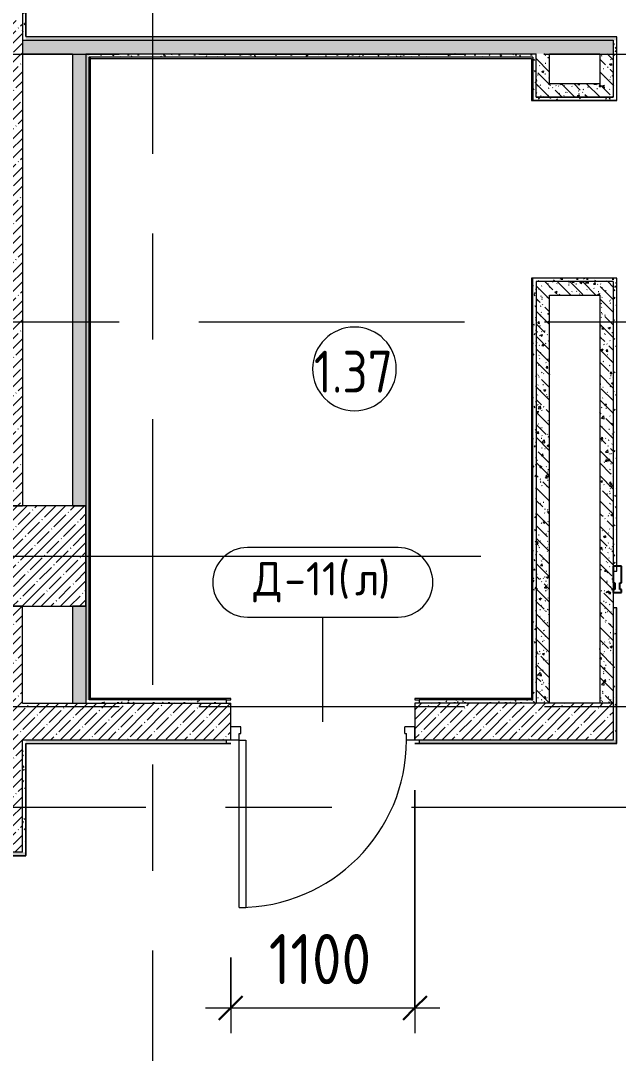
# Model space of a CAD drawing. Header units: millimetres. Extents: x 35848 to 85156, y -2706 to 28205.
# Drawn here: x 42370 to 45941, y 9028 to 15200 of the extents above; entities that cross this region are included whole.
import ezdxf

# ---------------------------------------------------------------- set-up
doc = ezdxf.new("R2010")
doc.units = ezdxf.units.MM
doc.linetypes.add('Осевая', pattern=[3175, 635, -476.25, 1587.5, -476.25])
for name, color, linetype, lineweight in [('A-ANNO-DIMS', 7, 'Continuous', 9), ('A-ANNO-DIMS-100', 7, 'Continuous', 9), ('A-AREA-IDEN', 7, 'Continuous', 9), ('A-DOOR-IDEN', 7, 'Continuous', 9), ('A-GLAZ-CWMG', 7, 'Continuous', 9), ('A-GLAZ-CWMG-1', 7, 'Continuous', 25), ('A-WALL', 7, 'Continuous', 9), ('I-WALL', 7, 'Continuous', 9), ('S-COLS', 7, 'Continuous', 9), ('Оси', 7, 'Continuous', 9), ('Оси-2', 7, 'Осевая', 9)]:
    doc.layers.add(name, color=color, linetype=linetype, lineweight=lineweight)
for name, color, linetype, lineweight, true_color in [('A-DOOR-1', 1, 'Continuous', 9, 0xff0000), ('A-DOOR-2', 1, 'Continuous', 13, 0xff0000), ('A-DOOR-FRAM-1', 1, 'Continuous', 13, 0xff0000), ('A-WALL-1', 7, 'Continuous', 9, 0x3c3c3c), ('A-WALL-FNSH-1', 7, 'Continuous', 9, 0x3c3c3c)]:
    doc.layers.add(name, color=color, linetype=linetype, lineweight=lineweight, true_color=true_color)
doc.styles.add('GOST Common', font='GOST_Common.ttf', dxfattribs={"height": 200})
doc.styles.add('GOST Common_1', font='GOST_Common.ttf', dxfattribs={"width": 0.9, "height": 250})
doc.styles.add('GOST Common_2', font='GOST_Common.ttf', dxfattribs={"width": 0.9, "height": 300})
doc.dimstyles.new('ADSK_Основной_3_0_окр_', dxfattribs={"dimscale": 304.8, "dimtxt": 301.714499, "dimasz": 0.463911, "dimexe": 0.492126, "dimexo": 0.984252, "dimgap": 0.164042, "dimtad": 1, "dimdec": 0, "dimrnd": 10, "dimdsep": 46, "dimtxsty": 'GOST Common_2', "dimblk1": 'OBLIQUE', "dimblk2": 'OBLIQUE', "dimsah": 1, "dimcen": 0.09, "dimdle": 0.492126, "dimazin": 0, "dimtfac": 1, "dimtdec": 4, "dimtix": 1, "dimtmove": 0, "dimatfit": 3, "dimfxl": 1, "dimtvp": 1, "dimtolj": 1, "dimtzin": 0, "dimlwd": 9, "dimlwe": 9, "dimarcsym": 2})
pattern_1 = [(45, (0, 0), (-57.02463, 57.02463), []), (45, (57.025, 0), (-57.02463, 57.02463), [100.806, -20.161, 3.353, -16.808])]
pattern_2 = [(135, (0, 0), (-75.43415, -75.43415), [106.68, -17.78, 3.556, -17.78]), (135, (0, 75.39), (-75.43415, -75.43415), []), (50, (0, 0), (127.52922, -11.15758), [13.335, -146.685]), (355, (0, 0), (-24.66966, 133.74002), [10.668, -117.348]), (100.451, (10.63, -0.93), (102.85973, 122.58178), [11.333, -124.663]), (46.184, (0, 35.56), (189.75516, -29.43036), [20.002, -220.027]), (96.636, (15.81, 33.1), (166.1822, 173.1996), [17, -186.995]), (351.184, (0, 35.56), (166.1839, 173.1976), [16.002, -176.022]), (21, (17.78, 26.67), (106.13027, -71.58603), [13.335, -146.685]), (326, (17.78, 26.67), (43.26188, 128.93175), [10.668, -117.348]), (71.451, (26.62, 20.7), (149.39198, 57.34505), [11.333, -124.663]), (37.5, (0, 0), (2.16223, 59.188357), [3.353, -112.573, 3.353, -115.773, -117.793]), (37.5, (0, 0), (2.16223, 59.188357), [-235.052, 3.353, -114.44]), (7.5, (0, 0), (46.77386, 70.12615), [3.353, -64.567, 3.353, -109.906, -44.894]), (7.5, (0, 0), (46.77386, 70.12615), [-181.178, 3.353, -41.542]), (327.5, (-39.65, 0), (94.91367, -4.010093), [3.353, -41.097, 3.353, -135.331, -184.023]), (327.5, (-39.65, 0), (94.91367, -4.010093), [-183.134, 3.353, -180.67]), (317.5, (-57.43, 0), (103.69057, 17.79882), [3.353, -54.432, 3.353, -88.748, -130.683]), (317.5, (-57.43, 0), (103.69057, 17.79882), [-149.885, 3.353, -127.33])]
pattern_3 = [(0, (0, 0), (121.92, 30.48), [10.058, -81.382, 10.058, -81.382, -487.68]), (0, (0, 0), (121.92, 30.48), [-182.88, 10.058, -172.822, 10.058, -81.382, -213.36]), (0, (0, 0), (121.92, 30.48), [-457.2, 10.058, -50.902, 10.058, -142.342]), (120, (45.72, 15.24), (-87.356454, 90.345817), [10.058, -81.382, 10.058, -81.382, -487.68]), (120, (45.72, 15.24), (-87.356454, 90.345817), [-182.88, 10.058, -172.822, 10.058, -81.382, -213.36]), (120, (45.72, 15.24), (-87.356454, 90.345817), [-457.2, 10.058, -50.902, 10.058, -142.342]), (240, (60.96, 76.2), (-34.563546, -120.825817), [10.058, -81.382, 10.058, -81.382, -487.68]), (240, (60.96, 76.2), (-34.563546, -120.825817), [-182.88, 10.058, -172.822, 10.058, -81.382, -213.36]), (240, (60.96, 76.2), (-34.563546, -120.825817), [-457.2, 10.058, -50.902, 10.058, -142.342])]

# ---------------------------------------------------------------- blocks, each defined once
blk = doc.blocks.new('110_Дверь_СКБ_1Ст_Внутренняя1 - Д-11 1100x2100h_кладовые _все__ коридор _между помещениями блока столовой__ моечные _все_-32089417-План заполнения и маркировки дверных проемов 1 этажа в осях 12-23')
at = {"layer": 'A-DOOR-1'}
blk.add_arc((512.5, 110), 1000, 90, 180, dxfattribs=at)
at = {"layer": 'A-DOOR-2'}
for p, q in [((512.5, 1110), (472.5, 1110)), ((472.5, 110), (472.5, 1110)), ((512.5, 1110), (512.5, 110)), ((512.5, 110), (472.5, 110))]:
    blk.add_line(p, q, dxfattribs=at)
at = {"layer": 'A-DOOR-FRAM-1'}
for p, q in [((-537.5, 110), (-537.5, 30)), ((-537.5, 110), (-487.5, 110)), ((-487.5, 110), (-487.5, 70)), ((-477.5, 70), (-487.5, 70)), ((-477.5, 70), (-477.5, 30)), ((502.5, 70), (502.5, 30)), ((512.5, 70), (502.5, 70)), ((512.5, 110), (512.5, 70)), ((512.5, 110), (562.5, 110)), ((562.5, 110), (562.5, 30)), ((-537.5, 30), (-477.5, 30)), ((502.5, 30), (562.5, 30))]:
    blk.add_line(p, q, dxfattribs=at)
blk = doc.blocks.new('Прямоугольный импост - Импост структурный с накладкой - 160мм Темный-32467808-План заполнения и маркировки дверных проемов 1 этажа в осях 12-23')
at = {"layer": 'A-GLAZ-CWMG-1'}
for p, q in [((-50, 40), (-50, 140)), ((-50, 140), (0, 140)), ((0, 140), (0, 40)), ((-40, 40), (-50, 40)), ((-50, -17), (-50, 0)), ((-50, 0), (-40, 0)), ((-40, 0), (-40, 40)), ((-10, 40), (-10, 0)), ((0, 40), (-10, 40)), ((-10, 0), (0, 0)), ((0, 0), (0, -17)), ((0, -17), (-50, -17))]:
    blk.add_line(p, q, dxfattribs=at)
blk = doc.blocks.new('М_двери - Типоразмер_рамка-25223575-План заполнения и маркировки дверных проемов 1 этажа в осях 12-23')
at = {"layer": 'A-DOOR-IDEN'}
for p, q in [((4.496, 2.08), (-4.496, 2.08)), ((-4.496, -2.08), (4.496, -2.08))]:
    blk.add_line(p, q, dxfattribs=at)
for centre, start, end in [((-4.496, 0), 90, 270), ((4.496, 0), 270, 90)]:
    blk.add_arc(centre, 2.08, start, end, dxfattribs=at)
blk = doc.blocks.new('Марка_Помещения - Номер-25198446-План заполнения и маркировки дверных проемов 1 этажа в осях 12-23')
at = {"layer": 'A-AREA-IDEN'}
for start, end in [(360, 180), (180, 360)]:
    blk.add_arc((0, 0), 2.5, start, end, dxfattribs=at)
blk = doc.blocks.new('DIMBLOCK72-План заполнения и маркировки дверных проемов 1 этажа в осях 12-23')
at = {"layer": 'A-ANNO-DIMS-100'}
for p, q in [((44725, 10600), (44725, 9149.1)), ((44725, 9299.1), (44725, 10600)), ((43625, 9600), (43625, 9149.1)), ((43625, 9299.1), (43625, 9600)), ((43475, 9299.1), (44875, 9299.1))]:
    blk.add_line(p, q, dxfattribs=at)
at = {"layer": 'A-ANNO-DIMS-100', "lineweight": 30}
for p, q in [((43625, 9299.1), (43695.7, 9369.8)), ((44725, 9299.1), (44795.7, 9369.8)), ((43625, 9299.1), (43554.3, 9228.4)), ((44725, 9299.1), (44654.3, 9228.4))]:
    blk.add_line(p, q, dxfattribs=at)
at = {"layer": 'A-ANNO-DIMS-100', "color": 0, "insert": (43852.8, 9741.1), "char_height": 300, "width": 773.207, "attachment_point": 1, "line_spacing_factor": 1.022761, "style": 'GOST Common_2'}
blk.add_mtext('1100', dxfattribs=at)
blk = doc.blocks.new('_Oblique')
at = {"color": 0, "linetype": 'ByBlock', "lineweight": -2}
blk.add_line((-0.5, -0.5), (0.5, 0.5), dxfattribs=at)

msp = doc.modelspace()

# ---------------------------------------------------------------- hatches: boundary and pattern name
at = {"layer": 'I-WALL'}
h = msp.add_hatch(dxfattribs=at)
h.set_pattern_fill('FP_58', color=256, style=0, pattern_type=2)
h.set_pattern_definition(pattern_3)
h.paths.add_polyline_path([(42380, 15082.5), (42400, 15082.5), (42400, 16680), (42380, 16680)])
h = msp.add_hatch(dxfattribs=at)
h.set_pattern_fill('FP_1', color=256, style=0, pattern_type=2)
h.set_pattern_definition(pattern_1)
h.paths.add_polyline_path([(40460, 14980), (42380, 14980), (42380, 15200), (38760, 15200), (38760, 14980), (40240, 14980)])
h = msp.add_hatch(dxfattribs=at)
h.set_pattern_fill('FP_22', color=256, style=0, pattern_type=2)
h.set_pattern_definition(pattern_2)
h.paths.add_polyline_path([(45910, 15002.5), (45910, 15082.5), (42380, 15082.5), (42380, 15002.5), (45830, 15002.5)])
h = msp.add_hatch(dxfattribs=at)
h.set_pattern_fill('FP_58', color=256, style=0, pattern_type=2)
h.set_pattern_definition(pattern_3)
h.paths.add_polyline_path([(45930, 15082.5), (45930, 15102.5), (42400, 15102.5), (42400, 15082.5), (45910, 15082.5)])
h = msp.add_hatch(dxfattribs=at)
h.set_pattern_fill('FP_58', color=256, style=0, pattern_type=2)
h.set_pattern_definition(pattern_3)
h.paths.add_polyline_path([(45910, 14743.6), (45930, 14743.6), (45930, 15082.5), (45910, 15082.5)])
h = msp.add_hatch(dxfattribs=at)
h.set_pattern_fill('FP_22', color=256, style=0, pattern_type=2)
h.set_pattern_definition(pattern_2)
h.paths.add_polyline_path([(42680, 11120), (42760, 11120), (42760, 11700), (42680, 11700)])
h.paths.add_polyline_path([(42760, 12300), (42760, 15002.5), (42680, 15002.5), (42680, 12300)])
h = msp.add_hatch(dxfattribs=at)
h.set_pattern_fill('FP_58', color=256, style=0, pattern_type=2)
h.set_pattern_definition(pattern_3)
h.paths.add_polyline_path([(42780, 11140), (42780, 15002.5), (42760, 15002.5), (42760, 11140)])
h = msp.add_hatch(dxfattribs=at)
h.set_pattern_fill('FP_58', color=256, style=0, pattern_type=2)
h.set_pattern_definition(pattern_3)
h.paths.add_polyline_path([(42780, 14982.5), (45450, 14982.5), (45450, 15002.5), (42780, 15002.5)])
h = msp.add_hatch(dxfattribs=at)
h.set_pattern_fill('FP_22', color=256, style=0, pattern_type=2)
h.set_pattern_definition(pattern_2)
h.paths.add_polyline_path([(45530, 14742.5), (45530, 15002.5), (45450, 15002.5), (45450, 14742.5)])
h = msp.add_hatch(dxfattribs=at)
h.set_pattern_fill('FP_22', color=256, style=0, pattern_type=2)
h.set_pattern_definition(pattern_2)
h.paths.add_polyline_path([(45910, 14822.5), (45910, 15002.5), (45830, 15002.5), (45830, 14822.5)])
h = msp.add_hatch(dxfattribs=at)
h.set_pattern_fill('FP_1', color=256, style=0, pattern_type=2)
h.set_pattern_definition(pattern_1)
h.paths.add_polyline_path([(42380, 12300), (42380, 14980), (42160, 14980), (42160, 12300)])
h = msp.add_hatch(dxfattribs=at)
h.set_pattern_fill('FP_58', color=256, style=0, pattern_type=2)
h.set_pattern_definition(pattern_3)
h.paths.add_polyline_path([(45450, 14723.6), (45450, 14982.5), (45430, 14982.5), (45430, 14723.6)])
h = msp.add_hatch(dxfattribs=at)
h.set_pattern_fill('FP_22', color=256, style=0, pattern_type=2)
h.set_pattern_definition(pattern_2)
h.paths.add_polyline_path([(45910, 14742.5), (45910, 14822.5), (45530, 14822.5), (45530, 14742.5)])
h = msp.add_hatch(dxfattribs=at)
h.set_pattern_fill('FP_58', color=256, style=0, pattern_type=2)
h.set_pattern_definition(pattern_3)
h.paths.add_polyline_path([(45930, 14723.6), (45930, 14743.6), (45450, 14743.6), (45450, 14723.6)])
h = msp.add_hatch(dxfattribs=at)
h.set_pattern_fill('FP_58', color=256, style=0, pattern_type=2)
h.set_pattern_definition(pattern_3)
h.paths.add_polyline_path([(45430, 13640), (45930, 13640), (45930, 13660), (45430, 13660)])
h = msp.add_hatch(dxfattribs=at)
h.set_pattern_fill('FP_58', color=256, style=0, pattern_type=2)
h.set_pattern_definition(pattern_3)
h.paths.add_polyline_path([(45450, 11120), (45450, 13640), (45430, 13640), (45430, 11120)])
h = msp.add_hatch(dxfattribs=at)
h.set_pattern_fill('FP_22', color=256, style=0, pattern_type=2)
h.set_pattern_definition(pattern_2)
h.paths.add_polyline_path([(45530, 13560), (45830, 13560), (45830, 13640), (45450, 13640), (45450, 13560)])
h = msp.add_hatch(dxfattribs=at)
h.set_pattern_fill('FP_22', color=256, style=0, pattern_type=2)
h.set_pattern_definition(pattern_2)
h.paths.add_polyline_path([(45830, 11120), (45910, 11120), (45910, 13640), (45830, 13640), (45830, 12350.1)])
h = msp.add_hatch(dxfattribs=at)
h.set_pattern_fill('FP_58', color=256, style=0, pattern_type=2)
h.set_pattern_definition(pattern_3)
h.paths.add_polyline_path([(45910, 11910), (45930, 11910), (45930, 13640), (45910, 13640), (45910, 12350.1)])
h = msp.add_hatch(dxfattribs=at)
h.set_pattern_fill('FP_22', color=256, style=0, pattern_type=2)
h.set_pattern_definition(pattern_2)
h.paths.add_polyline_path([(45530, 11120), (45530, 13560), (45450, 13560), (45450, 11120)])
h = msp.add_hatch(dxfattribs=at)
h.set_pattern_fill('FP_1', color=256, style=0, pattern_type=2)
h.set_pattern_definition(pattern_1)
h.paths.add_polyline_path([(42380, 10230), (42380, 11700), (42160, 11700), (42160, 10230)])
h = msp.add_hatch(dxfattribs=at)
h.set_pattern_fill('FP_58', color=256, style=0, pattern_type=2)
h.set_pattern_definition(pattern_3)
h.paths.add_polyline_path([(45910, 10900), (45930, 10900), (45930, 11690), (45910, 11690)])
h = msp.add_hatch(dxfattribs=at)
h.set_pattern_fill('FP_1', color=256, style=0, pattern_type=2)
h.set_pattern_definition(pattern_1)
h.paths.add_polyline_path([(44725, 10900), (45910, 10900), (45910, 11120), (44725, 11120)])
h.paths.add_polyline_path([(43625, 10900), (43625, 11120), (42380, 11120), (42380, 10900)])
h = msp.add_hatch(dxfattribs=at)
h.set_pattern_fill('FP_58', color=256, style=0, pattern_type=2)
h.set_pattern_definition(pattern_3)
h.paths.add_polyline_path([(45430, 11120), (45430, 11140), (44750, 11140), (44750, 11120)])
h.paths.add_polyline_path([(42760, 11120), (43600, 11120), (43600, 11140), (42760, 11140)])
h = msp.add_hatch(dxfattribs=at)
h.set_pattern_fill('FP_58', color=256, style=0, pattern_type=2)
h.set_pattern_definition(pattern_3)
h.paths.add_polyline_path([(42380, 10230), (42400, 10230), (42400, 10900), (42380, 10900)])
h = msp.add_hatch(dxfattribs=at)
h.set_pattern_fill('FP_58', color=256, style=0, pattern_type=2)
h.set_pattern_definition(pattern_3)
h.paths.add_polyline_path([(43600, 10880), (43600, 10900), (42400, 10900), (42400, 10880), (42413, 10880)])
h.paths.add_polyline_path([(45930, 10880), (45930, 10900), (44750, 10900), (44750, 10880), (45622, 10880)])
h = msp.add_hatch(dxfattribs=at)
h.set_pattern_fill('FP_58', color=256, style=0, pattern_type=2)
h.set_pattern_definition(pattern_3)
h.paths.add_polyline_path([(42400, 10210), (42400, 10230), (38760, 10230), (38760, 10210), (41264.7, 10210)])
at = {"layer": 'S-COLS'}
h = msp.add_hatch(dxfattribs=at)
h.set_pattern_fill('FP_1', color=256, style=0, pattern_type=2)
h.set_pattern_definition(pattern_1)
h.paths.add_polyline_path([(42760, 11700), (42760, 12300), (42160, 12300), (42160, 11700), (42680, 11700)])

# ---------------------------------------------------------------- linework, layer by layer
at = {"layer": 'A-DOOR-IDEN'}
msp.add_line((44175, 11010), (44175, 11634.8), dxfattribs=at)
at = {"layer": 'A-WALL'}
for p, q in [((42400, 16680), (42400, 15102.5)), ((45930, 15102.5), (42400, 15102.5)), ((42780, 11140), (42780, 14982.5)), ((42788, 14982.5), (42780, 14982.5)), ((45430, 11140), (45430, 13640)), ((42680, 12300), (42760, 12300)), ((42760, 11700), (42680, 11700)), ((43600, 11140), (42780, 11140)), ((45422, 11140), (45430, 11140)), ((42400, 10880), (43600, 10880)), ((42400, 10880), (42400, 10210))]:
    msp.add_line(p, q, dxfattribs=at)
at = {"layer": 'A-WALL-1'}
for p, q in [((42380, 16700), (42380, 12300)), ((42380, 15082.5), (42380, 15002.5)), ((42380, 15082.5), (45910, 15082.5)), ((45910, 15082.5), (45910, 14742.5)), ((42380, 15002.5), (42680, 15002.5)), ((42680, 15002.5), (42680, 12300)), ((42760, 15002.5), (45450, 15002.5)), ((42760, 15002.5), (42760, 11120)), ((45450, 14742.5), (45450, 15002.5)), ((45530, 15002.5), (45830, 15002.5)), ((45530, 14822.5), (45530, 15002.5)), ((45830, 15002.5), (45830, 14822.5)), ((45430, 14982.5), (45430, 14723.6)), ((45830, 14822.5), (45530, 14822.5)), ((45422, 14723.6), (45430, 14723.6)), ((45910, 14743.6), (45450, 14743.6)), ((45450, 14742.5), (45910, 14742.5)), ((45430, 13660), (45422, 13660)), ((45910, 13640), (45450, 13640)), ((45450, 13640), (45450, 11120)), ((45910, 13640), (45910, 11910)), ((45530, 13560), (45830, 13560)), ((45530, 11120), (45530, 13560)), ((45830, 13560), (45830, 11120)), ((42160, 12300), (42380, 12300)), ((45910, 11910), (45910, 10900)), ((45910, 11910), (45930, 11910)), ((42380, 11700), (42160, 11700)), ((42380, 11120), (42380, 11700)), ((42680, 11700), (42680, 11120)), ((45930, 11690), (45910, 11690)), ((45930, 10880), (45930, 11690)), ((42380, 11120), (43625, 11120)), ((43600, 11120), (43600, 11140)), ((43625, 10900), (43625, 11120)), ((45910, 11120), (44725, 11120)), ((44725, 11120), (44725, 10900)), ((45422, 11140), (44750, 11140)), ((44750, 11140), (44750, 11120)), ((42380, 10230), (42380, 10900)), ((43625, 10900), (42380, 10900)), ((43600, 10880), (43600, 10900)), ((45910, 10900), (44725, 10900)), ((44750, 10900), (44750, 10880)), ((42380, 10230), (38672.7, 10230)), ((38760, 10210), (42400, 10210))]:
    msp.add_line(p, q, dxfattribs=at)
at = {"layer": 'A-WALL-FNSH-1'}
for p, q in [((42401, 15108), (42401, 16679)), ((42400, 15108), (42401, 15108)), ((45931, 15103.5), (42400, 15103.5)), ((42401, 15103.5), (42401, 15102.5)), ((43844.9, 15103.5), (43844.9, 15102.5)), ((43867.1, 15102.5), (43867.1, 15103.5)), ((43867.1, 15103.5), (43867.1, 15102.5)), ((44456.9, 15103.5), (44456.9, 15102.5)), ((44693.2, 15102.5), (44693.2, 15103.5)), ((44694.9, 15103.5), (44694.9, 15102.5)), ((45339.5, 15102.5), (45339.5, 15103.5)), ((45931, 15103), (45930, 15103)), ((45930, 15103), (45930, 14723.6)), ((45931, 14722.6), (45931, 15103.5)), ((42780, 14974.5), (45422, 14974.5)), ((45430, 14982.5), (42788, 14982.5)), ((42788, 11140), (42788, 14982.5)), ((45422, 14974.5), (45422, 14722.6)), ((45930, 14833.6), (45931, 14833.6)), ((45422, 14722.6), (45931, 14722.6)), ((45930, 14723.6), (45430, 14723.6)), ((45930, 13661), (45421, 13661)), ((45421, 13661), (45421, 13660)), ((45421, 13660), (45422, 13660)), ((45422, 13660), (45422, 11140)), ((45430, 13640), (45430, 13660)), ((45931, 13660), (45430, 13660)), ((45930, 13661), (45930, 11910)), ((45931, 11910), (45931, 13660)), ((45931, 12191.2), (45930, 12191.2)), ((45930, 12190.7), (45931, 12190.7)), ((45930, 11910.5), (45931, 11910.5)), ((45930, 11910), (45931, 11910)), ((45931, 11690), (45930, 11690)), ((45931, 10879), (45931, 11690)), ((43625, 11148), (42780, 11148)), ((43600, 11140), (43625, 11140)), ((43625, 11140), (43625, 11148)), ((45430, 11148), (44725, 11148)), ((44725, 11148), (44725, 11140)), ((44725, 11140), (44750, 11140)), ((42401, 10879), (43625, 10879)), ((42401, 10209), (42401, 10879)), ((43625, 10880), (43600, 10880)), ((43625, 10879), (43625, 10880)), ((45930, 10880), (44725, 10880)), ((44725, 10880), (44725, 10879)), ((44725, 10879), (45931, 10879)), ((38761, 10209), (42401, 10209))]:
    msp.add_line(p, q, dxfattribs=at)
at = {"layer": 'I-WALL'}
for p, q in [((43209.1, 15102.5), (43209.1, 15103.5)), ((44452.9, 15102.5), (44452.9, 15103.5)), ((44603.4, 15103.5), (44603.4, 15102.5)), ((44639.7, 15102.5), (44639.7, 15103.5)), ((44639.7, 15102.5), (44639.7, 15103.5)), ((44653.2, 15102.5), (44653.2, 15103.5)), ((44772.2, 15103.5), (44772.2, 15102.5)), ((44772.5, 15102.5), (44772.5, 15103.5)), ((45340.9, 15102.5), (45340.9, 15103.5)), ((45341.1, 15102.5), (45341.1, 15103.5)), ((45342.7, 15102.5), (45342.7, 15103.5)), ((45602.9, 15102.5), (45602.9, 15103.5)), ((45603, 15103.5), (45603, 15102.5)), ((45928.8, 15102.5), (45928.8, 15103.5)), ((45931, 15103.5), (45931, 15103.5)), ((45931, 15102.5), (45931, 15103.5)), ((45930, 14789.6), (45931, 14789.6)), ((45930, 14766), (45931, 14766)), ((45931, 14723.6), (45930, 14723.6)), ((45931, 13303), (45930, 13303)), ((45930, 13302.5), (45931, 13302.5)), ((45931, 13193.8), (45930, 13193.8)), ((45930, 13110.1), (45931, 13110.1)), ((45931, 12876.8), (45930, 12876.8)), ((45930, 12876.3), (45931, 12876.3)), ((45931, 12265.2), (45930, 12265.2)), ((45930, 12264.7), (45931, 12264.7)), ((45931, 12244.4), (45930, 12244.4)), ((45931, 12205.1), (45930, 12205.1)), ((45930, 12204.6), (45931, 12204.6)), ((45930, 12174.4), (45931, 12174.4))]:
    msp.add_line(p, q, dxfattribs=at)
at = {"layer": 'S-COLS'}
for p, q in [((42680, 12300), (42160, 12300)), ((42760, 12300), (42680, 12300)), ((42760, 11700), (42760, 12300)), ((42160, 11700), (42680, 11700)), ((42680, 11700), (42760, 11700))]:
    msp.add_line(p, q, dxfattribs=at)
at = {"layer": 'Оси'}
msp.add_line((42620, 12000), (45120, 12000), dxfattribs=at)
at = {"layer": 'Оси-2'}
for p, q in [((43160, 593.7), (43160, 24898.1)), ((39148.5, 15000), (81460, 15000)), ((39148.5, 13400), (81460, 13400)), ((39148.5, 12000), (42620, 12000)), ((39148.5, 11100), (82060, 11100)), ((40418.5, 10500), (82060, 10500))]:
    msp.add_line(p, q, dxfattribs=at)

# ---------------------------------------------------------------- block references
at = {"layer": 'A-AREA-IDEN', "xscale": 99.99999999999993, "yscale": 99.99999999999993, "zscale": 99.99999999999993}
msp.add_blockref('Марка_Помещения - Номер-25198446-План заполнения и маркировки дверных проемов 1 этажа в осях 12-23', (44363.7, 13118.5), dxfattribs=at)
at = {"layer": 'A-DOOR-1', "rotation": 180}
msp.add_blockref('110_Дверь_СКБ_1Ст_Внутренняя1 - Д-11 1100x2100h_кладовые _все__ коридор _между помещениями блока столовой__ моечные _все_-32089417-План заполнения и маркировки дверных проемов 1 этажа в осях 12-23', (44187.5, 11010), dxfattribs=at)
at = {"layer": 'A-DOOR-IDEN', "xscale": 99.99999999999993, "yscale": 99.99999999999993, "zscale": 99.99999999999993}
msp.add_blockref('М_двери - Типоразмер_рамка-25223575-План заполнения и маркировки дверных проемов 1 этажа в осях 12-23', (44175, 11842.8), dxfattribs=at)
at = {"layer": 'A-GLAZ-CWMG', "extrusion": (0, 0, -1)}
msp.add_blockref('Прямоугольный импост - Импост структурный с накладкой - 160мм Темный-32467808-План заполнения и маркировки дверных проемов 1 этажа в осях 12-23', (-45910, 11800), dxfattribs=at)

# ---------------------------------------------------------------- texts
at = {"layer": 'A-AREA-IDEN', "insert": (44121.8, 13227.1), "char_height": 250, "width": 606.076, "attachment_point": 1, "style": 'GOST Common_1'}
msp.add_mtext('1.37', dxfattribs=at)
at = {"layer": 'A-DOOR-IDEN', "char_height": 200, "attachment_point": 1, "style": 'GOST Common'}
for s, insert, width in [('-11(', (43944.5, 11964.1), 513.08), ('\\fGOST Common|b0|i0|c204|p34|;)', (44506.7, 11964.1), 96.202), ('\\fGOST Common|b0|i0|c204|p34|;Д', (43759.3, 11964.1), 224.472), ('\\fGOST Common|b0|i0|c204|p34|;л', (44367.8, 11964.1), 168.354)]:
    msp.add_mtext(s, dxfattribs=dict(at, insert=insert, width=width))

# ---------------------------------------------------------------- dimensions: what is measured, and where the dimension line sits
at = {"layer": 'A-ANNO-DIMS'}
dim = msp.add_linear_dim(base=(44725, 9299.1), p1=(43625, 9900), p2=(44725, 10900), dimstyle='ADSK_Основной_3_0_окр_', override={"dimpost": '<>', "dimfxl": 1486.606875}, dxfattribs=at)
dim.commit()
dim.dimension.update_dxf_attribs({"geometry": 'DIMBLOCK72-План заполнения и маркировки дверных проемов 1 этажа в осях 12-23', "text_midpoint": (44175, 9499.1)})

doc.saveas('drawing.dxf')
